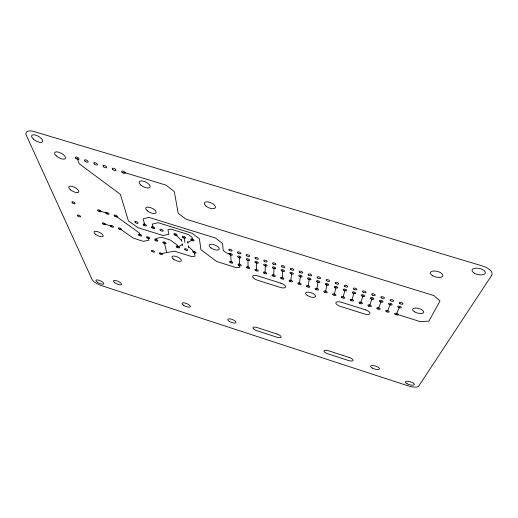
<?xml version="1.0" encoding="UTF-8"?>
<svg xmlns="http://www.w3.org/2000/svg" width="518" height="518" viewBox="0 0 518 518"><rect width="100%" height="100%" fill="white"/><g stroke="black" fill="none" stroke-linecap="round" stroke-linejoin="round"><path stroke-width="0.78" d="M256.578 270.247L256.624 262.367M265.093 272.915L265.326 265.086M273.64 275.602L274.054 267.812M282.213 278.296L282.815 270.551M290.818 280.996L291.608 273.297M299.449 283.702L300.434 276.055M308.113 286.422L309.285 278.82M316.809 289.148L318.169 281.591M325.524 291.887L327.078 284.376M334.278 294.638L336.027 287.173M343.058 297.39L345.001 289.976M351.864 300.155L354.008 292.787M360.709 302.933L363.047 295.61M369.58 305.717L372.118 298.446M378.477 308.508L381.216 301.288M387.412 311.312L390.352 304.144M399.514 307.006L396.374 314.128L420.215 321.613L428.852 321.154L439.983 301.094L433.954 295.59L185.91 219.153L178.211 213.261L174.301 191.595L166.058 185.127L123.433 172.229M182.323 244.645L177.914 247.034L177.583 245.351L170.416 240.08L161.538 237.302L155.853 238.526L156.281 240.235M187.833 242.385L192.456 239.886L192.055 237.302L188.397 234.55L170.94 229.118L167.942 229.791L168.894 234.259L163.047 235.535L137.924 227.674L128.393 220.772L120.357 194.328L79.254 163.798L77.188 158.236M160.852 253.729L174.482 251.159L192.042 256.695L195.008 256.177L194.386 252.208L188.546 246.6M99.223 210.807L107.446 213.377M103.969 223.795L111.953 226.308M119.956 228.82L133.463 238.228L143.376 241.356L148.821 240.184L148.154 237.678M115.702 215.948L139.459 233.055L140.054 235.133M175.466 234.589L181.54 240.417M144.768 225.013L143.123 218.855L148.919 217.379L215.397 237.995L222.623 243.557L223.187 250.472L226.398 252.926L230.691 254.267L231.19 262.276M153.147 227.629L152.279 224.113L158.139 222.701L192.107 233.255L199.417 238.785L200.932 249.747L216.686 261.512L236.493 267.748L239.717 267.269L239.31 256.96M164.433 242.793L166.686 252.629M181.358 239.426L181.721 241.401M182.142 243.68L182.498 245.61M183.948 237.231L184.861 242.379M187.665 241.394L187.995 243.363M188.384 245.636L188.707 247.559M247.947 259.66L248.09 267.579M491.601 275.44L418.712 386.124A9.318 3.05 16.4 0 1 408.236 385.897L101.424 285.599A8.657 2.732 24.4 0 1 92.094 279.552L26.366 135.392A12.62 5.212 29.6 0 1 34.084 131.566L482.161 265.883A13.604 6.274 12.5 0 1 491.601 275.44M280.801 283.165L257.588 275.848A5.206 2.066 20.9 0 0 252.654 276.482A5.206 2.066 20.9 0 0 257.55 280.219L280.478 287.458A5.232 2.085 20.1 0 0 285.612 286.875A5.232 2.085 20.1 0 0 280.801 283.165M365.455 309.822L341.472 302.272A5.329 2.124 18 0 0 335.852 302.726A5.329 2.124 18 0 0 340.397 306.378L364.076 313.856A5.381 2.13 17.3 0 0 369.904 313.461A5.381 2.13 17.3 0 0 365.455 309.822M276.994 334.019L257.135 327.564A4.461 1.522 20.4 0 0 252.907 327.79A4.461 1.522 20.4 0 0 257.103 330.769L276.761 337.166A4.487 1.528 19.9 0 0 281.132 336.978A4.487 1.528 19.9 0 0 276.994 334.019M349.21 357.498L328.781 350.854A4.558 1.548 18.5 0 0 324.054 350.951A4.558 1.548 18.5 0 0 327.998 353.859L348.2 360.444A4.597 1.554 17.9 0 0 353.075 360.392A4.597 1.554 17.9 0 0 349.21 357.498M395.221 314.439A1.852 0.745 16.2 0 0 398.141 314.685A1.852 0.745 16.2 0 0 395.752 313.254A1.852 0.745 16.2 0 0 395.221 314.439M230.109 262.49A1.761 0.712 21.8 0 0 232.822 262.95A1.761 0.712 21.8 0 0 230.646 261.383A1.761 0.712 21.8 0 0 230.109 262.49M238.526 265.138A1.768 0.712 21.6 0 0 241.258 265.598A1.768 0.712 21.6 0 0 239.096 264.031A1.768 0.712 21.6 0 0 238.526 265.138M191.33 240.08A1.807 0.738 23.3 0 0 194.108 240.624A1.807 0.738 23.3 0 0 191.938 238.953A1.807 0.738 23.3 0 0 191.33 240.08M182.835 237.432A1.807 0.732 23.6 0 0 185.593 237.969A1.807 0.732 23.6 0 0 183.411 236.292A1.807 0.732 23.6 0 0 182.835 237.432M174.372 234.79A1.807 0.732 23.9 0 0 177.111 235.321A1.807 0.732 23.9 0 0 174.916 233.644A1.807 0.732 23.9 0 0 174.372 234.79M176.852 247.209A1.748 0.686 23.6 0 0 179.513 247.74A1.748 0.686 23.6 0 0 177.389 246.141A1.748 0.686 23.6 0 0 176.852 247.209M193.292 252.376A1.748 0.693 23 0 0 195.985 252.92A1.748 0.693 23 0 0 193.887 251.327A1.748 0.693 23 0 0 193.292 252.376M102.862 223.873A1.742 0.66 25.8 0 0 105.517 224.585A1.742 0.66 25.8 0 0 103.522 222.928A1.742 0.66 25.8 0 0 102.862 223.873M110.833 226.379A1.742 0.66 25.5 0 0 113.5 227.098A1.742 0.66 25.5 0 0 111.519 225.44A1.742 0.66 25.5 0 0 110.833 226.379M118.907 228.956A1.742 0.667 25.3 0 0 121.529 229.571A1.742 0.667 25.3 0 0 119.431 227.933A1.742 0.667 25.3 0 0 118.907 228.956M98.09 210.904A1.807 0.699 26.2 0 0 100.829 211.635A1.807 0.699 26.2 0 0 98.75 209.887A1.807 0.699 26.2 0 0 98.09 210.904M114.543 216.038A1.8 0.706 25.7 0 0 117.301 216.77A1.8 0.706 25.7 0 0 115.261 215.035A1.8 0.706 25.7 0 0 114.543 216.038M106.3 213.468A1.807 0.699 26 0 0 109.052 214.199A1.807 0.699 26 0 0 106.993 212.458A1.807 0.699 26 0 0 106.3 213.468M163.39 242.974A1.742 0.68 24 0 0 166.025 243.505A1.742 0.68 24 0 0 163.876 241.9A1.742 0.68 24 0 0 163.39 242.974M155.167 240.352A1.742 0.68 24.2 0 0 157.848 240.987A1.742 0.68 24.2 0 0 155.821 239.361A1.742 0.68 24.2 0 0 155.167 240.352M147.06 237.801A1.742 0.673 24.5 0 0 149.721 238.429A1.742 0.673 24.5 0 0 147.682 236.804A1.742 0.673 24.5 0 0 147.06 237.801M138.973 235.263A1.742 0.673 24.7 0 0 141.628 235.884A1.742 0.673 24.7 0 0 139.569 234.253A1.742 0.673 24.7 0 0 138.973 235.263M143.648 225.162A1.8 0.719 24.9 0 0 146.393 225.796A1.8 0.719 24.9 0 0 144.276 224.08A1.8 0.719 24.9 0 0 143.648 225.162M160.399 230.387A1.8 0.725 24.3 0 0 163.176 231.028A1.8 0.725 24.3 0 0 161.092 229.325A1.8 0.725 24.3 0 0 160.399 230.387M152.007 227.771A1.8 0.719 24.6 0 0 154.772 228.406A1.8 0.719 24.6 0 0 152.668 226.703A1.8 0.719 24.6 0 0 152.007 227.771M386.279 311.635A1.845 0.745 16.5 0 0 389.173 311.868A1.845 0.745 16.5 0 0 386.778 310.437A1.845 0.745 16.5 0 0 386.279 311.635M377.369 308.832A1.839 0.745 16.8 0 0 380.231 309.065A1.839 0.745 16.8 0 0 377.836 307.634A1.839 0.745 16.8 0 0 377.369 308.832M368.492 306.047A1.832 0.738 17.1 0 0 371.328 306.267A1.832 0.738 17.1 0 0 368.92 304.837A1.832 0.738 17.1 0 0 368.492 306.047M359.641 303.263A1.826 0.738 17.4 0 0 362.451 303.477A1.826 0.738 17.4 0 0 360.036 302.046A1.826 0.738 17.4 0 0 359.641 303.263M350.718 300.434A1.819 0.738 17.7 0 0 353.587 300.751A1.819 0.738 17.7 0 0 351.301 299.281A1.819 0.738 17.7 0 0 350.718 300.434M341.932 297.675A1.813 0.738 18 0 0 344.774 297.986A1.813 0.738 18 0 0 342.476 296.51A1.813 0.738 18 0 0 341.932 297.675M333.171 294.923A1.807 0.738 18.3 0 0 335.988 295.228A1.807 0.738 18.3 0 0 333.676 293.751A1.807 0.738 18.3 0 0 333.171 294.923M324.436 292.184A1.807 0.732 18.6 0 0 327.234 292.476A1.807 0.732 18.6 0 0 324.916 290.999A1.807 0.732 18.6 0 0 324.436 292.184M315.734 289.452A1.8 0.732 18.9 0 0 318.505 289.737A1.8 0.732 18.9 0 0 316.181 288.261A1.8 0.732 18.9 0 0 315.734 289.452M306.967 286.661A1.794 0.732 19.2 0 0 309.79 287.056A1.794 0.732 19.2 0 0 307.588 285.541A1.794 0.732 19.2 0 0 306.967 286.661M298.323 283.948A1.787 0.732 19.5 0 0 301.126 284.337A1.787 0.732 19.5 0 0 298.912 282.822A1.787 0.732 19.5 0 0 298.323 283.948M289.711 281.242A1.787 0.725 19.8 0 0 292.489 281.624A1.787 0.725 19.8 0 0 290.261 280.108A1.787 0.725 19.8 0 0 289.711 281.242M281.125 278.548A1.781 0.725 20.1 0 0 283.883 278.924A1.781 0.725 20.1 0 0 281.643 277.402A1.781 0.725 20.1 0 0 281.125 278.548M272.565 275.861A1.781 0.725 20.4 0 0 275.304 276.23A1.781 0.725 20.4 0 0 273.057 274.708A1.781 0.725 20.4 0 0 272.565 275.861M264.038 273.18A1.774 0.719 20.7 0 0 266.751 273.549A1.774 0.719 20.7 0 0 264.497 272.021A1.774 0.719 20.7 0 0 264.038 273.18M255.445 270.448A1.774 0.719 21 0 0 258.21 270.92A1.774 0.719 21 0 0 256.073 269.36A1.774 0.719 21 0 0 255.445 270.448M246.969 267.787A1.768 0.719 21.3 0 0 249.721 268.253A1.768 0.719 21.3 0 0 247.572 266.692A1.768 0.719 21.3 0 0 246.969 267.787M159.855 253.891A1.683 0.635 23.8 0 0 162.387 254.409A1.683 0.635 23.8 0 0 160.308 252.888A1.683 0.635 23.8 0 0 159.855 253.891M229.591 254.506A1.8 0.745 22 0 0 232.362 254.96A1.8 0.745 22 0 0 230.134 253.341A1.8 0.745 22 0 0 229.591 254.506M398.336 307.336A1.897 0.777 16 0 0 401.327 307.569A1.897 0.777 16 0 0 398.892 306.099A1.897 0.777 16 0 0 398.336 307.336M389.193 304.48A1.891 0.777 16.3 0 0 392.152 304.701A1.891 0.777 16.3 0 0 389.711 303.231A1.891 0.777 16.3 0 0 389.193 304.48M380.082 301.631A1.884 0.777 16.6 0 0 383.016 301.852A1.884 0.777 16.6 0 0 380.562 300.375A1.884 0.777 16.6 0 0 380.082 301.631M370.998 298.795A1.871 0.777 17 0 0 373.905 299.003A1.871 0.777 17 0 0 371.445 297.533A1.871 0.777 17 0 0 370.998 298.795M361.946 295.966A1.865 0.771 17.3 0 0 364.827 296.166A1.865 0.771 17.3 0 0 362.36 294.697A1.865 0.771 17.3 0 0 361.946 295.966M352.829 293.091A1.858 0.771 17.6 0 0 355.762 293.395A1.858 0.771 17.6 0 0 353.431 291.88A1.858 0.771 17.6 0 0 352.829 293.091M343.842 290.281A1.852 0.771 17.9 0 0 346.756 290.579A1.852 0.771 17.9 0 0 344.405 289.063A1.852 0.771 17.9 0 0 343.842 290.281M334.887 287.484A1.852 0.771 18.2 0 0 337.775 287.775A1.852 0.771 18.2 0 0 335.418 286.253A1.852 0.771 18.2 0 0 334.887 287.484M325.964 284.693A1.845 0.764 18.5 0 0 328.82 284.978A1.845 0.764 18.5 0 0 326.457 283.456A1.845 0.764 18.5 0 0 325.964 284.693M317.068 281.915A1.839 0.764 18.9 0 0 319.904 282.193A1.839 0.764 18.9 0 0 317.528 280.672A1.839 0.764 18.9 0 0 317.068 281.915M308.113 279.079A1.832 0.764 19.2 0 0 310.994 279.467A1.832 0.764 19.2 0 0 308.747 277.907A1.832 0.764 19.2 0 0 308.113 279.079M299.274 276.321A1.826 0.764 19.5 0 0 302.136 276.703A1.826 0.764 19.5 0 0 299.883 275.136A1.826 0.764 19.5 0 0 299.274 276.321M290.475 273.569A1.826 0.758 19.8 0 0 293.311 273.944A1.826 0.758 19.8 0 0 291.045 272.377A1.826 0.758 19.8 0 0 290.475 273.569M281.701 270.823A1.819 0.758 20.1 0 0 284.518 271.199A1.819 0.758 20.1 0 0 282.239 269.625A1.819 0.758 20.1 0 0 281.701 270.823M272.954 268.091A1.819 0.758 20.4 0 0 275.757 268.46A1.819 0.758 20.4 0 0 273.459 266.887A1.819 0.758 20.4 0 0 272.954 268.091M264.245 265.371A1.813 0.751 20.8 0 0 267.023 265.728A1.813 0.751 20.8 0 0 264.711 264.154A1.813 0.751 20.8 0 0 264.245 265.371M255.465 262.594A1.807 0.751 21.1 0 0 258.294 263.06A1.807 0.751 21.1 0 0 256.112 261.454A1.807 0.751 21.1 0 0 255.465 262.594M246.814 259.887A1.807 0.745 21.4 0 0 249.618 260.347A1.807 0.745 21.4 0 0 247.423 258.741A1.807 0.745 21.4 0 0 246.814 259.887M238.189 257.193A1.807 0.745 21.7 0 0 240.974 257.647A1.807 0.745 21.7 0 0 238.766 256.034A1.807 0.745 21.7 0 0 238.189 257.193M238.008 253.088A1.826 0.758 21.7 0 0 240.825 253.548A1.826 0.758 21.7 0 0 238.591 251.903A1.826 0.758 21.7 0 0 238.008 253.088M246.73 255.808A1.826 0.764 21.4 0 0 249.566 256.268A1.826 0.764 21.4 0 0 247.345 254.629A1.826 0.764 21.4 0 0 246.73 255.808M255.478 258.534A1.832 0.764 21.1 0 0 258.333 259A1.832 0.764 21.1 0 0 256.132 257.368A1.832 0.764 21.1 0 0 255.478 258.534M264.348 261.337A1.832 0.771 20.8 0 0 267.159 261.694A1.832 0.771 20.8 0 0 264.827 260.094A1.832 0.771 20.8 0 0 264.348 261.337M273.161 264.083A1.839 0.771 20.5 0 0 275.99 264.445A1.839 0.771 20.5 0 0 273.666 262.846A1.839 0.771 20.5 0 0 273.161 264.083M281.999 266.841A1.839 0.771 20.1 0 0 284.848 267.204A1.839 0.771 20.1 0 0 282.543 265.611A1.839 0.771 20.1 0 0 281.999 266.841M290.87 269.606A1.845 0.777 19.8 0 0 293.738 269.975A1.845 0.777 19.8 0 0 291.446 268.382A1.845 0.777 19.8 0 0 290.87 269.606M299.767 272.377A1.845 0.777 19.5 0 0 302.661 272.753A1.845 0.777 19.5 0 0 300.382 271.167A1.845 0.777 19.5 0 0 299.767 272.377M308.702 275.162A1.852 0.777 19.2 0 0 311.616 275.544A1.852 0.777 19.2 0 0 309.35 273.957A1.852 0.777 19.2 0 0 308.702 275.162M317.761 278.017A1.858 0.783 18.8 0 0 320.629 278.296A1.858 0.783 18.8 0 0 318.227 276.748A1.858 0.783 18.8 0 0 317.761 278.017M326.754 280.821A1.865 0.783 18.5 0 0 329.642 281.106A1.865 0.783 18.5 0 0 327.253 279.558A1.865 0.783 18.5 0 0 326.754 280.821M335.781 283.637A1.871 0.783 18.2 0 0 338.694 283.922A1.871 0.783 18.2 0 0 336.318 282.381A1.871 0.783 18.2 0 0 335.781 283.637M344.833 286.46A1.878 0.79 17.9 0 0 347.779 286.752A1.878 0.79 17.9 0 0 345.409 285.211A1.878 0.79 17.9 0 0 344.833 286.46M353.923 289.29A1.884 0.79 17.5 0 0 356.889 289.594A1.884 0.79 17.5 0 0 354.532 288.053A1.884 0.79 17.5 0 0 353.923 289.29M363.144 292.197A1.891 0.79 17.2 0 0 366.058 292.392A1.891 0.79 17.2 0 0 363.565 290.896A1.891 0.79 17.2 0 0 363.144 292.197M372.293 295.053A1.897 0.79 16.9 0 0 375.239 295.254A1.897 0.79 16.9 0 0 372.753 293.758A1.897 0.79 16.9 0 0 372.293 295.053M381.481 297.915A1.904 0.79 16.6 0 0 384.447 298.122A1.904 0.79 16.6 0 0 381.973 296.626A1.904 0.79 16.6 0 0 381.481 297.915M390.695 300.783A1.91 0.796 16.3 0 0 393.693 301.003A1.91 0.796 16.3 0 0 391.226 299.508A1.91 0.796 16.3 0 0 390.695 300.783M399.948 303.671A1.917 0.796 15.9 0 0 402.972 303.891A1.917 0.796 15.9 0 0 400.511 302.402A1.917 0.796 15.9 0 0 399.948 303.671M122.112 172.403A2.04 0.894 26.9 0 0 125.233 173.187A2.04 0.894 26.9 0 0 122.96 171.095A2.04 0.894 26.9 0 0 122.112 172.403M103.548 166.783A2.04 0.881 27.5 0 0 106.637 167.56A2.04 0.881 27.5 0 0 104.319 165.462A2.04 0.881 27.5 0 0 103.548 166.783M94.315 163.986A2.046 0.874 27.8 0 0 97.39 164.763A2.046 0.874 27.8 0 0 95.047 162.658A2.046 0.874 27.8 0 0 94.315 163.986M75.861 158.346A2.046 0.868 28.3 0 0 78.969 159.246A2.046 0.868 28.3 0 0 76.742 157.116A2.046 0.868 28.3 0 0 75.861 158.346M151.916 251.34A1.683 0.635 24.1 0 0 154.5 251.962A1.683 0.635 24.1 0 0 152.538 250.414A1.683 0.635 24.1 0 0 151.916 251.34M85.023 161.117A2.046 0.874 28 0 0 88.144 162.024A2.046 0.874 28 0 0 85.943 159.9A2.046 0.874 28 0 0 85.023 161.117M112.814 169.587A2.04 0.887 27.2 0 0 115.915 170.37A2.04 0.887 27.2 0 0 113.617 168.272A2.04 0.887 27.2 0 0 112.814 169.587M229.319 250.382A1.819 0.758 22 0 0 232.122 250.835A1.819 0.758 22 0 0 229.869 249.19A1.819 0.758 22 0 0 229.319 250.382M135.308 222.559A1.8 0.712 25.1 0 0 138.041 223.193A1.8 0.712 25.1 0 0 135.91 221.477A1.8 0.712 25.1 0 0 135.308 222.559M72.403 202.894A1.807 0.686 26.9 0 0 75.104 203.606A1.807 0.686 26.9 0 0 72.973 201.852A1.807 0.686 26.9 0 0 72.403 202.894M77.933 216.038A1.748 0.647 26.4 0 0 80.555 216.744A1.748 0.647 26.4 0 0 78.503 215.067A1.748 0.647 26.4 0 0 77.933 216.038M185.062 249.786A1.748 0.693 23.3 0 0 187.73 250.323A1.748 0.693 23.3 0 0 185.625 248.731A1.748 0.693 23.3 0 0 185.062 249.786M414.795 311.959A5.769 2.363 15.4 0 0 423.743 312.367A5.769 2.363 15.4 0 0 416.045 308.061A5.769 2.363 15.4 0 0 414.795 311.959M432.724 275.764A6.43 2.92 14.3 0 0 442.845 275.9A6.43 2.92 14.3 0 0 434.356 270.966A6.43 2.92 14.3 0 0 432.724 275.764M205.989 206.112A6.015 2.732 23.6 0 0 215.333 207.789A6.015 2.732 23.6 0 0 208.275 201.949A6.015 2.732 23.6 0 0 205.989 206.112M210.949 247.895A5.42 2.234 22.6 0 0 219.205 249.236A5.42 2.234 22.6 0 0 212.445 244.328A5.42 2.234 22.6 0 0 210.949 247.895M147.365 210.865A5.659 2.357 25.1 0 0 156.028 212.827A5.659 2.357 25.1 0 0 149.456 207.336A5.659 2.357 25.1 0 0 147.365 210.865M140.877 185.12A6.022 2.648 26 0 0 150.039 187.108A6.022 2.648 26 0 0 143.02 181.073A6.022 2.648 26 0 0 140.877 185.12M70.37 189.75A5.64 2.208 27.3 0 0 78.775 191.964A5.64 2.208 27.3 0 0 72.183 186.383A5.64 2.208 27.3 0 0 70.37 189.75M56.184 155.827A6.119 2.532 28.7 0 0 65.391 158.534A6.119 2.532 28.7 0 0 58.638 152.175A6.119 2.532 28.7 0 0 56.184 155.827M95.416 234.181A5.05 1.839 25.6 0 0 103.108 236.299A5.05 1.839 25.6 0 0 97.3 231.559A5.05 1.839 25.6 0 0 95.416 234.181M173.562 259.168A5.057 1.923 23.4 0 0 181.274 260.781A5.057 1.923 23.4 0 0 175.136 256.216A5.057 1.923 23.4 0 0 173.562 259.168M183.45 305.18A4.422 1.483 22.4 0 0 190.248 306.753A4.422 1.483 22.4 0 0 184.913 303.004A4.422 1.483 22.4 0 0 183.45 305.18M114.815 282.757A4.403 1.431 24.1 0 0 121.465 284.486A4.403 1.431 24.1 0 0 116.136 280.639A4.403 1.431 24.1 0 0 114.815 282.757M372.28 368.065A4.649 1.56 17.2 0 0 379.474 368.991A4.649 1.56 17.2 0 0 373.439 365.591A4.649 1.56 17.2 0 0 372.28 368.065M229.209 321.257A4.442 1.502 21.1 0 0 236.046 322.656A4.442 1.502 21.1 0 0 230.581 319.004A4.442 1.502 21.1 0 0 229.209 321.257M307.485 295.603A5.277 2.104 19.1 0 0 315.598 296.503A5.277 2.104 19.1 0 0 308.76 292.184A5.277 2.104 19.1 0 0 307.485 295.603M97.358 282.226A4.325 1.366 24.4 0 0 103.82 283.909A4.325 1.366 24.4 0 0 98.498 280.141A4.325 1.366 24.4 0 0 97.358 282.226M407.193 383.806A4.656 1.528 16.4 0 0 414.335 384.583A4.656 1.528 16.4 0 0 408.113 381.319A4.656 1.528 16.4 0 0 407.193 383.806M474.656 273.381A6.799 3.134 12.5 0 0 485.314 273.077A6.799 3.134 12.5 0 0 476.1 268.136A6.799 3.134 12.5 0 0 474.656 273.381M33.314 139.025A6.307 2.609 29.6 0 0 42.664 141.744A6.307 2.609 29.6 0 0 35.561 135.107A6.307 2.609 29.6 0 0 33.314 139.025"/></g></svg>
